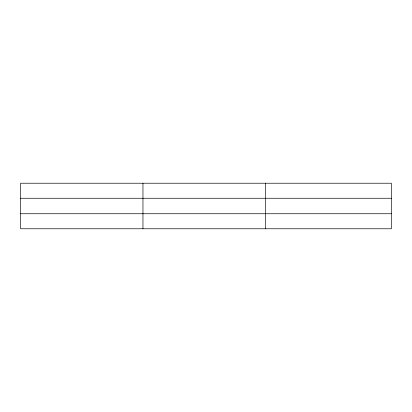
<?xml version="1.0" encoding="UTF-8"?>
<svg xmlns="http://www.w3.org/2000/svg" width="412" height="412" viewBox="0 0 412 412"><rect width="100%" height="100%" fill="white"/><g stroke="black" fill="none" stroke-linecap="round" stroke-linejoin="round"><path stroke-width="0.62" d="M142.964 183.227L142.964 228.773M265.328 183.227L265.328 228.773M391.4 213.74L391.4 228.773L20.6 228.773L20.6 183.227L391.4 183.227L391.4 213.74L20.6 213.74M20.6 198.26L391.4 198.26"/></g></svg>
